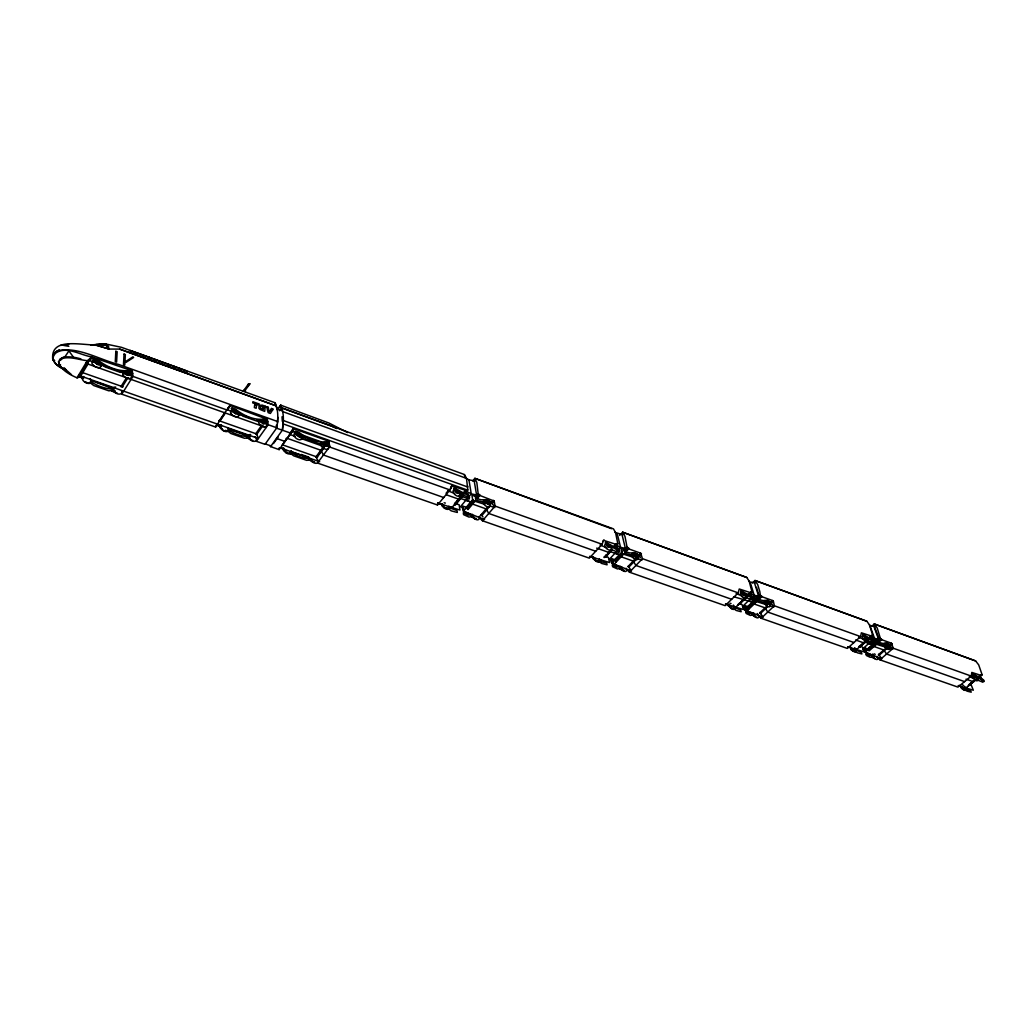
<?xml version="1.0" encoding="UTF-8"?>
<svg xmlns="http://www.w3.org/2000/svg" width="1036" height="1036" viewBox="0 0 1036 1036"><rect width="100%" height="100%" fill="white"/><g stroke="black" fill="none" stroke-linecap="round" stroke-linejoin="round"><path stroke-width="1.5" d="M291.194 453.626L285.91 452.421L286.739 453.03M977.142 678.01L978.696 678.58C965.811 669.554 981.96 684.356 975.549 676.132M592.903 558.534L594.793 560.075L594.936 558.805M609.919 546.982L612.393 547.772C610.113 544.159 602.486 543.654 609.155 547.409L610.204 546.607L608.598 546.516L607.795 544.806L608.067 545.842M636.661 557.005L636.946 556.164L635.923 556.954L632.336 554.895L634.951 554.402L634.213 554.83L635.055 556.436L634.679 554.778M730.043 605.943L728.282 605.943L729.81 606.759M80.912 358.857C53.056 351.204 51.58 367.171 77.014 377.803L80.368 376.625L88.397 363.325M58.469 361.538L59.026 364.646L61.085 366.64M129.487 373.815L129.642 374.993L127.998 372.507L122.934 373.232L127.752 375.278L132.038 375.446L127.998 372.507M129.461 374.501L126.599 374.605L125.9 373.659L126.664 372.377M127.001 374.19L126.457 372.74M744.094 593.265L741.387 593.201L745.221 595.752C745.35 593.939 745.324 597.176 747.526 596.516L743.809 593.24L744.612 593.732M745.26 594.522L745.493 595.286M769.23 604.312L769.256 602.887L768.582 604.299L765.293 602.382L767.572 601.838L766.912 602.266L767.793 603.794L767.365 602.214M114.983 391.129L115.514 392.579L111.81 391.09L114.802 390.65M228.347 431.287L223.685 430.639L219.878 427.544M753.768 614.814C754.402 617.016 753.664 613.467 752.149 614.944L755.153 616.796A3.768 1.904 46 0 1 752.939 612.781M855.594 651.139L855.749 651.657C854.078 651.696 850.129 650.064 852.252 648.575M98.886 363.571L98.303 364.504L98.912 362.885C97.941 360.502 88.941 360.58 95.26 362.717L97.112 364.348L102.033 365.773L98.355 362.121M99.067 364.076L98.912 362.885M279.487 410.735L281.546 407.834C284.265 414.918 283.411 422.779 282.388 430.134L270.551 446.62L279.15 449.624L291.025 433.216L293.084 428.917L294.004 428.749L328.451 441.116L330.096 447.163M97.41 361.564L96.063 361.435L95.26 362.717L96.452 361.435M96.218 344.328L105.97 344.03L121.458 347.319L275.2 402.81C278.619 410.683 278.075 419.515 276.819 427.803L265.009 444.327L256.371 441.297L268.156 424.708L267.379 419.334L230.51 405.607L227.765 408.352M283.333 419.58L282.388 430.134M865.785 636.803L864.723 637.218L866.355 639.173C868.038 636.959 865.526 639.458 869.01 639.872L865.487 636.764L866.238 637.231M873.335 656.164L871.949 657.329C877.427 659.919 871.677 657.536 873.905 656.164M277.506 422.973L277.777 417.236M886.842 644.923C886.777 647.979 888.24 642.67 885.003 645.13L888.033 646.917L888.771 646.127A3.626 1.683 47.7 0 0 884.226 643.835M962.496 689.044C964.425 690.533 958.028 685.69 961.926 687.541M613.752 546.904L616.498 543.68M299.715 434.511L298.666 434.006L303.121 437.904C300.181 437.943 290.378 432.064 298.873 434.006M277.57 421.522L118.842 364.517C99.119 359.66 77.804 346.024 57.2 350.867C47.125 357.226 56.993 367.586 65.333 369.062M52.965 356.488L53.043 360.321M314.646 462.056L313.39 462.354L309.298 459.958L311.836 460.023M91.103 383.229L88.552 382.996M453.133 507.601L449.002 506.902L451.761 507.873L466.329 489.691L283.126 423.866M876.922 657.212L879.94 659.828L957.937 687.114L971.237 676.081L971.807 672.429L981.273 675.459L981.196 674.708L982.141 674.837L978.696 664.892L975.614 660.929L874.306 623.983L975.614 660.929M326.431 444.055C328.295 446.529 325.032 441.841 323.828 443.9L321.289 443.822L325.615 446.244L329.215 446.257L325.602 443.563M851.709 649.96C850.97 647.111 849.598 649.365 852.201 650.569M873.374 657.549L873.167 656.953M758.248 615.617L757.458 615.073L761.201 618.285L847.357 648.432L860.605 636.583L861.369 632.802L871.833 636.169L871.794 635.392L872.843 635.56L869.463 624.889M888.551 645.532L887.891 644.975L888.603 646.917M626.625 569.463L629.474 572.196L725.122 605.659L738.241 592.89L739.238 588.992L750.867 592.747L750.867 591.957L752.058 592.152L749.145 581.157M959.556 685.301L959.375 685.987L961.732 686.816M977.039 678.062L975.562 677.143L975.847 676.184M975.562 677.143L975.433 676.184M963.182 688.461L963.299 689.419L965.397 689.575M963.545 688.28L963.7 689.458L962.884 689.432M961.745 687.153L961.887 688.331M65.281 369.735C58.832 367.508 48.239 360.45 55.646 353.146C66.162 345.623 80.173 354.998 91.285 356.837L132.271 370.849L132.958 376.418L121.795 394.198L215.643 427.052L216.2 425.239L221.549 426.793M768.582 604.299L769.243 603.871M744.56 595.726L745.234 595.299M635.923 556.954L636.674 556.539M488.15 506.487L478.878 517.378L482.491 520.771L589.303 558.145L602.162 544.301L603.457 540.274L616.446 544.496M487.736 504.092L488.94 503.289L487.736 504.092L483.799 501.851L486.829 501.424L486.117 502.667L487.891 503.6M457.718 493.382L458.961 492.579L457.718 493.382L454.079 490.52L456.837 490.701L456.086 491.945L456.462 491.064M298.86 436.7L297.63 434.939L298.057 433.916L297.073 434.343L297.63 434.939M325.615 446.244L324.397 444.509L324.799 443.473M263.468 423.724L262.212 421.95L262.678 420.914L267.275 423.776L263.468 423.724L258.974 421.225L262.186 421.263M235.522 413.752L234.24 411.279C226.78 409.039 237.179 414.97 239.976 415.022L235.612 411.02L233.722 411.344L234.266 411.952M97.112 364.348L95.804 362.47M60.373 360.437L63.403 357.174M849.144 647.332L849.403 646.645M873.84 657.212L874.216 657.342M60.489 364.607L59.635 366.666L66.252 370.033L71.471 374.644M865.384 637.775C863.584 635.236 863.532 637.943 866.485 638.759M851.657 648.989L853.275 650.945L853.612 649.779M215.643 427.052L229.539 405.762M727.699 603.923L727.324 604.623L730.199 605.633L726.042 604.053M444.25 507.912L445.247 508.378L441.621 505.555M754.558 615.449L755.14 615.811M743.524 594.237L743.149 593.214L743.11 594.444L744.703 595.286M731.235 607.64L730.989 607.2M90.002 360.657L92.398 356.669L87.309 360.696L77.014 377.803L80.368 376.625M79.396 376.586L91.285 356.837M120.849 386.752L126.496 377.726M128.917 373.854L131.339 369.994M122.028 387.218L128.011 377.674M129.72 374.941L132.271 370.849M243.331 391.155L248.472 383.942L250.129 383.67L244.366 391.271M476.469 518.453L474.928 518.829L471.25 516.64L473.53 517.029M64.802 356.993L68.907 350.945L73.685 357.511M218.868 421.341L225.097 412.25M219.761 421.302L225.136 413.455M227.829 409.531L230.51 405.607M255.594 433.929L261.953 424.941M263.766 422.377L266.485 418.518M256.565 434.628L262.872 425.705M264.672 423.154L267.379 419.334M330.484 425.77L281.598 407.834L280.691 405.154L277.415 409.777L280.691 405.154L329.15 423.128L347.617 432.569M273.504 443.537L278.192 436.998M290.507 432.465L293.084 428.917L291.025 433.216L276.534 428.192L276.353 425.149M281.973 445.363L289.691 434.706M291.414 432.323L294.004 428.749M274.89 403.237L277.247 409.233M623.607 570.163L624.073 570.098M621.509 569.424L621.302 568.414L619.58 569.062C624.164 570.24 621.963 571.432 621.639 568.414M315.682 457.226L323.478 446.749M326.094 443.24L327.842 440.896L328.71 441.699L329.474 446.943L317.456 463.027L437.503 505.024L449.948 489.963L451.592 485.78L466.2 490.559M316.291 457.433L324.1 446.969M325.835 444.625L328.451 441.116M316.627 457.899L324.372 447.5M326.107 445.182L328.71 441.699M596.93 560.826L599.52 561.525M597.396 560.774L596.024 561.162L594.755 559.841M446.063 493.265L447.863 491.077M450.582 487.801L452.382 485.612L449.948 489.963L329.474 446.943M472.675 480.937L474.876 478.334L613.467 528.865L615.734 532.918M454.415 503.962L461.732 495.195M463.571 492.994L466.329 489.691L467.832 490.015L466.524 478.8L464.607 474.592L281.546 407.834M455.451 504.273L462.354 495.998M464.348 493.615L466.329 491.245L471.25 493.835L477.376 495.208M454.972 505.413L463.221 495.532M465.06 493.33L467.832 490.015M475.407 500.764L467.935 509.621L466.083 507.51L472.558 499.818M611.577 528.71L474.876 478.334L476.819 482.53L478.179 493.732L479.862 495.467L477.272 498.549L475.42 497.008L476.586 495.027L474.19 480.821M471.38 514.75L463.455 511.227L472.636 500.31M475.42 497.008L478.179 493.732M468.622 505.594L470.486 503.392M471.406 502.292L473.271 500.077M467.65 508.767L474.177 501.023M476.987 497.681L479.681 494.496L479.862 495.467L494.198 501.074L495.078 506.073L482.491 520.771M493.408 500.336L491.219 502.887L492.087 503.548L494.198 501.074M490.028 505.956L481.857 515.552L481.028 514.853M464.245 475.019L466.524 478.8M456.759 492.799L457.886 492.89M324.954 445.234L323.905 444.729L324.346 443.835M602.641 541.686L604.13 540.08M619.645 535.405L622.623 532.206L746.775 577.479L749.352 581.481M611.862 549.404L604.182 557.588L606.047 554.817M607.575 553.392L611.408 549.3M612.159 549.391L605.49 557.096L604.143 556.863M614.206 547.202L616.252 545.027L620.564 547.358L626.12 548.562L624.112 549.766L625.977 551.696M605.49 557.096L612.134 549.999M617.832 543.926L616.511 543.654L613.739 546.607L614.995 546.956L617.832 543.926L615.552 532.595M262.768 422.688L261.707 422.17L262.678 420.914M616.355 561.875L614.581 559.88L625.394 548.407L622.014 534.576M619.748 566.783L611.887 563.325L622.312 552.279M624.229 550.258L627.065 547.241L624.98 536.376L622.623 532.206L746.775 577.479M621.885 553.043L614.581 559.88M616.031 561.059L622.753 553.936M625.653 550.867L628.425 547.927L627.065 547.241M613.726 564.659L628.645 548.873L628.425 547.927L628.645 548.873L640.727 553.211L642.424 558.676L629.474 572.196M635.327 558.883L627.984 566.575L628.761 567.223L641.465 553.91M640.727 553.211L638.487 555.568L639.29 556.19M446.102 508.054L448.964 508.844M446.594 507.99L445.014 508.365M443.991 506.19L443.628 506.954M455.969 491.129L457.536 490.766L461.499 494.431L458.585 492.955M752.395 583.009L755.011 580.484L866.873 621.276L869.683 625.213M738.37 604.843L745.104 597.513M750.867 591.932L748.044 594.664L749.157 594.949L752.058 592.152M735.638 607.251L746.257 597.189M738.267 604.13L739.471 604.325L747.215 596.84M749.313 608.689L747.603 606.798L758.624 596.192L754.454 582.737M743.485 607.225L744.884 609.997L746.788 608.158M747.746 607.251L755.503 599.792M760.333 595.13L761.823 596.684L759.103 599.287L757.445 597.914L760.333 595.13L759.802 591.491L757.679 584.589L755.011 580.484L866.873 621.276M744.884 609.997L746.166 610.58L761.577 595.765M746.166 610.58L746.632 611.266L757.135 601.178M767.171 605.814L759.712 612.923L760.437 613.545L767.922 606.41M773.361 601.23L772.675 600.569L770.383 602.745L771.147 603.34L773.361 601.23L774.371 605.788L860.605 636.583M761.201 618.285L774.371 605.788M871.664 626.34L874.306 623.983L877.22 628.023L880.328 638.254L881.714 639.717L891.517 643.239L893.213 648.225L971.237 676.081M863.364 642.773L859.064 646.697L860.139 646.865L866.99 640.779M855.606 639.989L864.141 643.019L865.966 640.546M869.89 637.062L871.794 635.379M859.634 646.736L863.882 642.942M867.119 640.365L856.435 649.624M871.833 636.169L868.997 638.189M872.843 635.56L869.929 638.163L870.667 636.285M866.135 650.22L876.275 641.258M878.981 642.139L877.246 640.377L878.567 639.212L873.801 626.145M863.169 649.352L864.723 652.058L876.43 641.711M877.401 640.844L880.328 638.254M867.935 649.274L868.712 650.103L881.455 638.849M881.714 639.717L869.087 650.88L868.712 650.103M885.974 648.096L878.45 654.7L879.124 655.283L887.761 647.707M891.517 643.239L889.212 645.26L889.937 645.804L892.164 643.861M879.94 659.828L893.213 648.225M282.31 448.588L283.139 447.902M968.712 684.809L973.646 680.743M969.657 684.213L974.112 680.898L969.385 685.379M982.141 674.837L978.528 677.725L981.196 674.682L981.273 675.459M978.606 676.637L980.367 675.718M976.042 679.771L965.798 687.982M609.427 545.389L610.269 546.995M55.4 352.318L59.181 349.831M313.779 461.551L313.053 461.486M325.783 445.726L327.169 445.894L326.987 444.781M287.153 452.227L286.402 452.162M300.453 436.363L299.87 436.803L300.388 435.534M219.166 426.094L220.072 425.42M622.04 570.085L621.483 569.204M263.636 423.193L265.112 423.387L264.387 421.522L264.944 422.261M225.576 430.29L224.941 430.743M235.703 413.222L237.076 412.963L236.506 411.68M237.05 412.276L236.558 413.325M59.648 359.531C67.962 355.335 78.555 359.816 87.309 360.696M123.893 362.665L132.996 356.785M125.913 362.445L133.631 357.485M82.349 377.065L81.274 377.726L83.566 378.541M730.639 607.951L731.442 608.443L730.004 607.174M486.117 502.667L486.467 501.8M873.672 655.93L870.24 657.316L866.42 655.529L865.824 653.833L869.295 655.503L873.063 654.946M105.97 344.03C91.647 349.054 50.583 333.152 52.681 358.935L54.675 360.645M753.133 614.581L750.44 615.449L746.179 613.48L745.648 611.732L749.533 613.571L753.884 613.118M873.879 658.145L873.413 657.368M621.043 568.078L617.469 568.971L612.664 566.783L612.237 564.996L616.614 567.029L621.652 566.705M61.707 358.249L62.95 358.003M102.266 344.742L97.682 345.61L107.757 348.601L107.226 346.115L107.757 348.601M473.245 516.291L468.997 517.081L463.571 514.646L463.273 512.807L468.233 515.073L472.636 514.957M90.987 345.26L101.839 344.444L108.547 346.231L108.793 349.067L119.658 349.093L276.185 405.853L119.658 349.093M60.619 345.364L68.713 344.548M85.962 382.465L84.965 381.766L86.933 382.582M310.709 459.829L306.695 460.36L293.589 455.775L289.963 452.887M248.757 437.788L244.496 438.267L230.821 433.488L227.091 430.523M90.974 344.962L105.737 344.366L100.803 344.315M91.246 345.053L95.623 344.612M91.427 344.807L101.839 344.444M113.572 390.43L108.741 390.805L93.745 385.56L90.378 382.893M249.961 438.824L251.696 440.352L247.228 437.891C249.469 436.169 250.608 440.468 249.922 437.995M874.475 658.52L874.928 658.52M313.39 462.354L312.574 461.745M91 345.182L96.516 345.286M117.366 393.24L115.462 392.437M91.09 345.156L95.869 345.273M756.073 616.847L755.153 616.796A3.768 1.904 46 0 0 758.637 617.314A3.768 1.904 46 0 0 757.251 613.48M731.157 608.417L734.278 608.689M767.171 601.799L768.738 602.253L768.09 601.851M457.536 490.766L458.935 492.191M622.727 570.499L623.737 570.564M634.55 554.377L636.246 554.869L635.56 554.441M475.058 518.168L474.333 517.521M285.768 450.233C279.72 449.495 286.83 451.696 285.224 451.515M486.428 501.398L490.818 503.988L489.031 503.703L488.28 501.942L488.824 502.641M732.102 608.469L731.74 607.433M251.502 440.365L252.732 440.468M886.596 644.509L888.046 644.923M299.028 436.182L299.844 436.273M97.306 363.791L98.265 363.921M63.597 345.415L68.829 346.309M755.089 582.854L750.116 581.986L754.195 595.247L759.271 596.322M615.086 532.426L622.714 534.705M465.216 477.7L468.92 479.823L474.954 480.976M863.998 642.32L864.866 642.074M965.604 687.593L966.484 687.774M856.254 649.222L857.251 649.43M460.45 498.847L458.974 498.51L458.948 499.248L446.542 494.858M736.609 607.096L735.702 607.433M966.666 689.6L970.538 690.52L971.198 692.165L967.002 691.142L964.892 689.406M978.334 677.039L979.046 676.819M859.44 646.283L860.139 646.865M738.733 603.716L739.471 604.325M969.126 684.783L971.405 685.456L973.322 690.196L958.391 685.677M96.465 345.376L108.845 348.977M859.375 646.101L862.405 647.008L864.128 651.877L847.746 646.878M738.668 603.522L742.022 604.532L743.524 609.556L725.433 604.001M605.322 556.462L608.365 557.381L609.582 562.548L589.51 556.345M877.725 640.365L874.708 639.458L876.482 644.327L885.689 647.176M757.847 597.448L754.519 596.425L756.06 601.45L766.834 604.804M454.713 503.379L459.129 504.739L459.971 510.049L437.568 503.069M624.734 549.779L621.043 548.64L622.286 553.807L633.851 557.433M888.758 648.135L892.631 649.326M476.042 496.542L471.924 495.273L472.805 500.569L484.783 504.364M769.916 605.762L773.879 607.005M638.176 558.793L642.061 560.01M489.277 505.775L494.871 507.549M475.343 496.516L476.068 496.749M864.348 641.906L873.931 645.234M754.208 602.693L733.592 596.697M460.373 498.368L471.522 502.24M609.479 551.346L620.059 555.024L615.034 553.237M279.603 447.681L319.71 461.745M440.792 504.156L443.188 504.998M591.996 557.174L594.133 557.925M265.281 443.939L271.613 446.153M282.621 444.884L317.547 457.174M107.407 386.027L111.953 387.619M230.342 429.215L247.034 435.068M301.178 454.428L308.78 457.096M227.519 428.891L249.896 436.739M281.753 448.251L284.732 449.3M290.702 451.385L308.599 457.666M590.637 556.565L594.729 558.003M598.834 559.44L601.515 560.217M746.632 611.266L752.045 613.17M847.979 646.814L850.815 647.811M873.374 655.723L864.723 652.058M958.365 685.521L961.369 686.57M276.444 438.409L285.068 441.453L286.234 438.383L287.101 438.28L321.484 450.479M443.693 497.526L323.439 455.024L320.862 450.259M595.713 551.256L488.759 513.455L486.104 508.896L472.597 504.092L470.694 502.033L465.889 500.246M731.662 599.3L635.923 565.462L633.216 561.085L621.147 556.798L619.334 554.843M853.962 642.527L767.767 612.056L765.034 607.847L754.195 604.001L752.447 602.136M964.568 681.61L886.557 654.04L883.812 649.986L874.021 646.516L872.338 644.729M123.038 386.868L82.051 372.416L78.542 375.265L258.365 438.5L256.604 433.954L218.661 420.577M596.671 548.122L608.974 552.486L610.113 551.566M966.018 679.163L973.555 681.83L973.361 681.144M132.789 373.426L128.27 371.807L120.189 372.338L105.128 366.964L97.19 360.67L92.567 359.026L93.641 358.365L97.747 359.842A30.07 17.418 30.1 0 0 127.791 370.603L131.805 372.041M328.386 443.809L325.757 442.864L319.062 443.68L305.905 438.979L298.588 433.139L294.561 431.701L295.389 431.028L298.964 432.31A27.337 15.695 35.5 0 0 325.226 441.712L328.736 442.968M292.32 431.494L321.251 441.854M93.849 362.069L89.277 360.437L85.768 363.26L266.148 427.544M98.42 363.701L124.294 372.947M227.829 409.932L230.873 411.02M238.474 413.74L249.132 417.547M256.747 420.266L259.79 421.354M132.958 376.418L227.26 410.101M268.156 424.708L276.819 427.803M495.078 506.073L602.162 544.301M642.424 558.676L738.241 592.89M289.316 434.265L295.273 436.389M301.23 438.526L322.105 445.959M136.545 352.68L142.463 354.804L142.916 357.07L136.998 354.921L136.04 352.512L130.07 350.401L130.549 352.59L136.493 354.739M761.823 596.684L772.675 600.569M283.281 420.512L467.741 486.998L467.702 486.104M276.612 408.831L281.65 410.67M282.737 411.616L466.355 478.321M96.089 381.908L105.892 385.496M90.676 380.419L114.064 389.018M248.472 383.942L249.197 384.201M868.828 643.421L872.856 644.923M748.575 600.686L753.017 602.343M484.589 519.554L463.727 511.37L462.872 506.06L466.731 507.601M748.484 594.263L749.157 594.949M631.481 571.056L612.923 563.726L611.706 558.559L615.138 559.945M763.118 617.21L746.529 610.605L745.013 605.594L748.083 606.85M447.746 490.74L454.843 493.576M459.103 495.273L469.049 499.235L468.181 493.926L464.011 492.23M600.012 545.027L606.966 547.811M611.447 549.611L618.932 552.615L617.689 547.448L614.853 546.283M881.778 658.818L866.847 652.835L865.112 647.953L867.87 649.093M736.143 593.55L742.838 596.257M745.752 597.422L753.055 600.375L751.514 595.35L748.432 594.068M858.572 637.192L865.112 639.847M867.987 641.012L873.762 643.356L872.001 638.487L869.722 637.529M969.269 676.65L974.293 678.71M977.194 679.888L982.97 682.258L981.027 677.518L978.528 676.456M466.083 507.51L466.77 507.795M747.603 606.798L757.445 597.914M332.452 426.638L336.752 428.554M750.414 593.149L754.195 595.247L742.967 606.086L746.308 608.041M463.778 508.378L460.554 506.604L471.25 493.835L468.92 479.823M871.172 636.467L874.526 638.37L879.163 639.341L874.384 626.236L869.839 625.472L874.526 638.37L863.182 648.432L866.575 650.478M613.312 561.227L609.531 559.077L620.564 547.358L617.249 533.708M97.242 361.59L98.407 362.276M635.366 556.073L636.065 556.5M730.574 606.397L731.222 606.798M976.3 676.922L976.469 677.13M887.891 644.975L890.002 646.593L888.771 646.127A3.626 1.683 47.7 0 1 887.761 649.209A3.626 1.683 47.7 0 1 883.993 644.534M449.119 507.64L457.044 510.618L457.342 512.47L451.165 510.852L447.772 508.132M599.067 560.036L601.54 561.745L606.682 563.04L607.096 564.84L601.54 563.403L598.368 560.852M733.708 607.225L740.649 609.984L741.167 611.732L736.143 610.45L733.76 608.52M854.933 649.714L861.304 652.253L861.913 653.949L857.329 652.797L855.088 650.984M64.18 367.793L66.252 370.033M769.243 603.094L768.608 602.317L770.849 604.027L769.45 603.509M754.001 615.578L754.635 616.342M622.636 569.269L622.092 569.243M595.959 559.932L595.389 559.893M486.583 502.447L487.127 503.133M456.565 491.724L457.109 492.424M473.439 516.627L474.177 518.376M312.561 461.862L311.965 460.463M129.655 374.151L128.917 373.051M889.393 644.793L891.828 648.199M878.567 654.299L880.976 657.692M770.629 602.292L773.063 605.827M759.893 612.509L762.315 616.044M638.798 555.102L640.429 557.562M628.256 566.161L630.665 569.839M491.634 502.421L494.055 506.267M481.377 514.452L482.983 517.003M622.623 532.206L623.685 534.071M464.996 511.913L465.384 512.639M269.995 445.506L270.551 446.62M222.261 429.383L222.248 428.697M610.683 560.502L611.887 563.325M462.483 508.352L463.455 511.227M280.691 405.154L282.88 412.056M756.487 587.347L758.805 594.832M968.414 685.236L968.608 685.923M437.347 504.118L437.503 505.024M748.083 594.949L750.867 592.501M458.857 491.932L459.065 492.994M282.025 416.757L282.323 421.328M867.132 638.72L867.119 638.396A3.652 1.722 47.4 0 1 866.07 641.491A3.652 1.722 47.4 0 1 862.289 636.79A3.652 1.722 47.4 0 1 866.2 637.399M245.402 391.763L245.325 389.899L244.418 389.562L243.952 391.232M90.249 378.787A4.999 2.978 29.3 0 1 90.015 383.307A4.999 2.978 29.3 0 1 83.515 381.015A4.999 2.978 29.3 0 1 83.761 376.508M121.549 390.831A4.934 2.94 30.2 0 1 118.972 394.133A4.934 2.94 30.2 0 1 113.131 390.339A4.934 2.94 30.2 0 1 115.721 387.05M113.753 389.122A29.811 17.56 29.8 0 1 90.287 381.339M264.063 421.095A4.649 2.72 34.2 0 1 265.669 426.664A4.649 2.72 34.2 0 1 258.87 423.245A4.649 2.72 34.2 0 1 262.484 420.292M255.18 436.752A4.61 2.745 34 0 1 254.986 441.297A4.61 2.745 34 0 1 248.873 438.241A4.61 2.745 34 0 1 250.673 434.498M228.399 428.347A4.675 2.784 33.2 0 1 226.742 431.636A4.675 2.784 33.2 0 1 221.29 428.917A4.675 2.784 33.2 0 1 221.536 424.928M249.767 436.454A27.894 16.395 33.5 0 1 228.71 430.251M976.922 677.725A3.522 1.541 48.6 0 1 976.262 680.691A3.522 1.541 48.6 0 1 972.571 676.184A3.522 1.541 48.6 0 1 976.054 676.676M964.451 686.272A3.497 1.567 48.7 0 1 965.448 690.403A3.497 1.567 48.7 0 1 961.201 686.764M962.47 684.9A3.497 1.567 48.7 0 1 963.454 685.418M877.129 656.371A3.613 1.709 47.8 0 1 877.298 659.453A3.613 1.709 47.8 0 1 873.749 657.588A3.613 1.709 47.8 0 1 872.662 654.027M874.164 653.845A3.613 1.709 47.8 0 1 875.213 654.402M767.611 601.592A3.781 1.891 46 0 1 769.981 606.565A3.781 1.891 46 0 1 765.086 604.001A3.781 1.891 46 0 1 766.459 600.997M854.648 647.694A3.639 1.748 47.5 0 1 856.15 651.437A3.639 1.748 47.5 0 1 853.042 650.971A3.639 1.748 47.5 0 1 850.737 647.111M635.301 554.26A3.976 2.111 43.6 0 1 637.516 559.401A3.976 2.111 43.6 0 1 632.141 556.617A3.976 2.111 43.6 0 1 634.045 553.612M733.333 605.076A3.794 1.942 45.6 0 1 734.679 608.935A3.794 1.942 45.6 0 1 731.183 608.365A3.794 1.942 45.6 0 1 728.917 604.351M730.017 603.353A3.794 1.942 45.6 0 1 731.053 603.522M626.12 568.272A3.95 2.137 43.6 0 1 624.203 571.315A3.95 2.137 43.6 0 1 620.318 566.239M486.169 500.699A4.209 2.357 40.2 0 1 490.235 505.697A4.209 2.357 40.2 0 1 485.379 505.685A4.209 2.357 40.2 0 1 483.838 500.686M599.494 558.935A3.989 2.176 43 0 1 597.461 561.978A3.989 2.176 43 0 1 593.576 556.863M478.787 516.575A4.183 2.383 40.2 0 1 476.236 519.606A4.183 2.383 40.2 0 1 472.299 514.296M325.99 443.602A4.52 2.629 36 0 1 328.282 448.692A4.52 2.629 36 0 1 322.52 447.5A4.52 2.629 36 0 1 321.743 442.722M459.855 493.032A4.261 2.409 39.5 0 1 457.653 496.179A4.261 2.409 39.5 0 1 453.082 491.336A4.261 2.409 39.5 0 1 457.64 490.701M316.861 458.767A4.481 2.642 35.8 0 1 315.98 463.364A4.481 2.642 35.8 0 1 310.295 458.585A27.104 15.838 35.3 0 1 290.248 451.787M291.245 450.751A4.545 2.694 35.1 0 1 287.801 453.742A4.545 2.694 35.1 0 1 283.812 448.148M448.976 506.099A4.235 2.435 39.4 0 1 446.283 509.142A4.235 2.435 39.4 0 1 442.333 503.781M444.043 502.823A4.235 2.435 39.4 0 1 445.376 503.082M127.441 373.323L128.49 373.944L127.441 373.323M115.825 351.295L115.281 361.681L116.602 362.147L117.159 351.722L115.825 351.295M124.048 354.079L123.465 364.594L124.786 365.06L125.356 354.545L124.048 354.079M97.902 362.755L96.827 362.38L97.902 362.755M248.42 385.224L248.29 386.286L247.695 384.952L248.42 385.224M279.241 448.743L279.15 449.624L279.448 447.759L279.241 448.743M263.261 409.129L260.658 408.456L260.658 406.967L258.974 406.358L258.948 408.378L259.971 409.427L264.698 411.409L265.035 408.56L262.665 407.705L263.261 409.129M265.32 406.241L265.177 407.394L259.725 405.426L262.212 405.115L265.32 406.241M256.527 405.477L256.177 408.262L254.338 407.588L254.688 404.804L256.527 405.477M258.832 403.885L258.689 405.05L252.719 402.875L252.875 401.722L258.832 403.885M973.257 673.931L973.089 674.617L984.2 681.481L983.527 679.836L973.257 673.931M863.053 634.433L862.794 635.133L874.863 642.488L874.242 640.792L863.053 634.433M888.15 645.752L887.528 645.195L888.15 645.752M865.85 637.451L866.433 638.137L865.85 637.451M852.809 650.181L852.188 649.637L852.809 650.181M741.193 590.779L740.831 591.465L754.001 599.378L753.457 597.63L741.193 590.779M768.116 602.512L768.699 603.224L768.116 602.512M744.767 594.509L744.107 593.926L744.767 594.509M271.497 408.482L270.875 409.466L272.662 410.114L273.31 409.142L271.497 408.482M270.202 410.424L269.425 411.629L268.997 409.997L267.236 409.35L268.169 412.665L270.357 413.455L271.95 411.059L270.202 410.424M605.736 542.229L605.244 542.929L619.683 551.476L619.243 549.676L605.736 542.229M636.208 555.723L635.508 555.102L636.208 555.723M609.466 546.166L608.663 545.674L609.466 546.166M454.273 487.956L453.613 488.642L457.226 489.937L464.05 495.415L469.541 497.927L469.243 496.076L454.273 487.956M487.399 502.162L488.008 502.939L487.399 502.162M457.407 491.44L458.016 492.23L457.407 491.44M326.172 444.936L325.226 444.366L326.172 444.936M299.43 435.379L298.472 434.809L299.43 435.379M232.038 407.977L231.145 408.65L235.353 410.152L242.864 416.135L256.604 421.03L263.714 420.305L267.832 421.781L266.861 420.461L263.196 419.14A28.127 16.252 33.8 0 1 235.794 409.324L232.038 407.977M264.076 422.403L263.092 421.82L264.076 422.403M236.156 412.419L235.159 411.836L236.156 412.419M887.334 643.913L883.941 645.273L879.383 644.094L878.761 642.398L882.983 643.447L886.725 642.929L889.885 644.819L887.334 643.913M768.026 601.204L764.011 602.473L759 601.165L758.469 599.417L763.092 600.582L767.43 600.168L770.849 602.214L768.026 601.204M635.547 553.768L630.794 554.92L625.265 553.457L624.825 551.67L629.927 552.978L634.964 552.706L638.681 554.895L635.547 553.768M487.58 500.802L481.947 501.8L475.796 500.155L475.485 498.303L481.157 499.792L487.024 499.689L491.103 502.059L487.58 500.802M638.564 556.759L636.998 556.539L636.156 554.946L638.564 556.759M443.499 504.972L437.995 503.043L443.499 504.972M268.233 407.29L266.407 406.63L266.796 407.977L268.583 408.637L268.233 407.29M148.834 357.135L142.955 354.985L143.408 357.252L149.313 359.401L148.834 357.135M155.193 359.453L149.326 357.316L149.793 359.583L155.672 361.719L155.193 359.453M161.512 361.771L155.672 359.634L156.151 361.901L162.004 364.037L161.512 361.771M167.806 364.063L161.992 361.94L162.484 364.206L168.311 366.33L167.806 364.063M174.074 366.355L168.285 364.245L168.79 366.511L174.592 368.622L174.074 366.355M180.316 368.635L174.553 366.537L175.071 368.803L180.847 370.901L180.316 368.635M186.532 370.914L180.795 368.816L181.326 371.082L187.076 373.18L186.532 370.914M92.722 364.75A5.038 2.966 29.6 0 0 100.686 366.848A5.038 2.966 29.6 0 0 96.011 360.735A5.038 2.966 29.6 0 0 92.722 364.75M123.426 375.68A4.96 2.927 30.4 0 0 131.222 377.726A4.96 2.927 30.4 0 0 126.547 371.665A4.96 2.927 30.4 0 0 123.426 375.68M230.678 412.82A4.714 2.771 33.5 0 0 237.788 416.731A4.714 2.771 33.5 0 0 235.69 410.813A4.714 2.771 33.5 0 0 230.678 412.82M740.792 595.027A3.82 1.93 45.6 0 0 745.985 598.031A3.82 1.93 45.6 0 0 743.239 592.773A3.82 1.93 45.6 0 0 740.792 595.027M605.102 546.658A4.014 2.163 43 0 0 610.787 549.883A4.014 2.163 43 0 0 608.171 544.444A4.014 2.163 43 0 0 605.102 546.658M294.159 435.793A4.571 2.668 35.2 0 0 301.01 439.588A4.571 2.668 35.2 0 0 298.808 433.747A4.571 2.668 35.2 0 0 294.159 435.793"/></g></svg>
